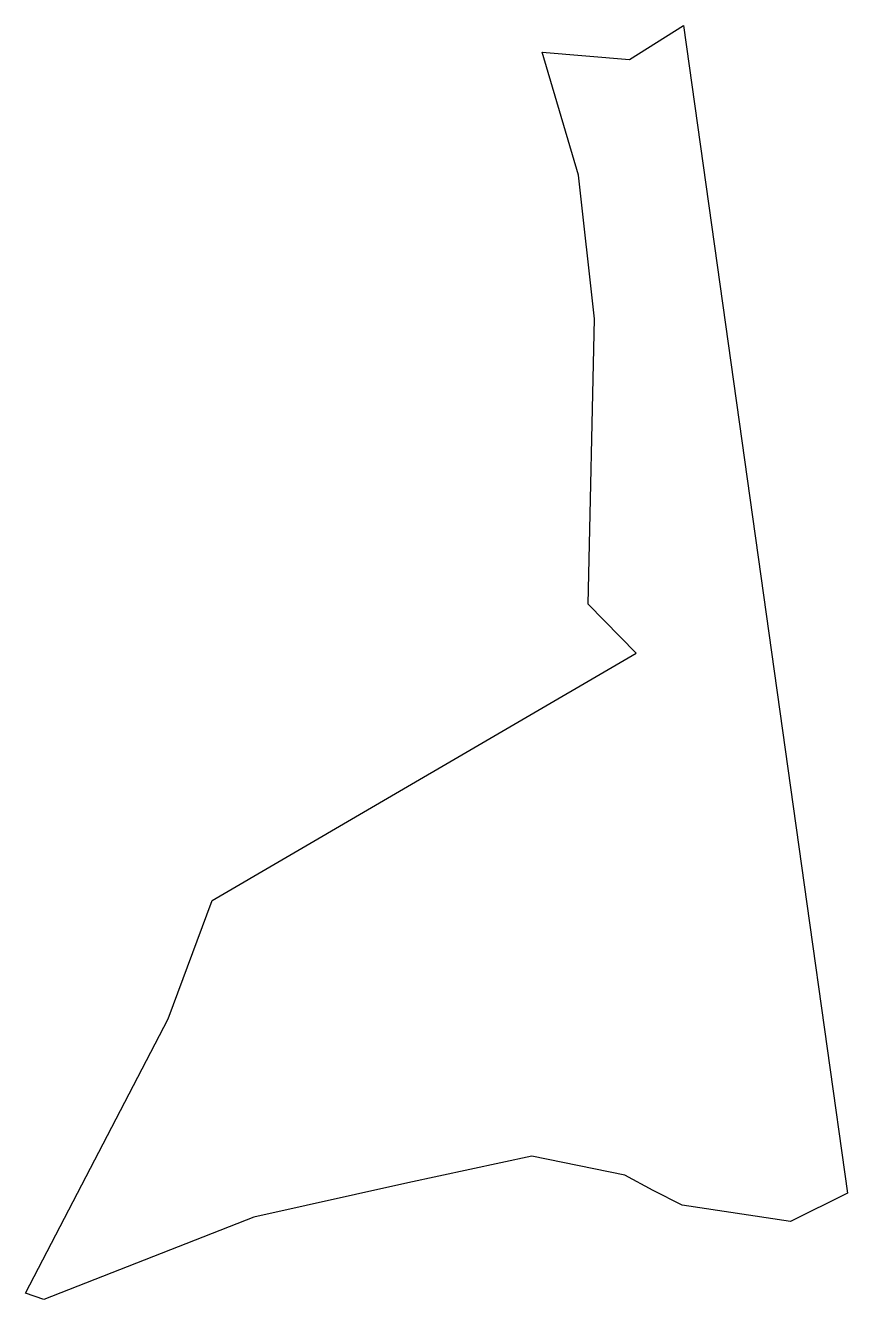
# Model space of a CAD drawing. Header units: feet. Extents: x 4501 to 5793, y 2375 to 4379.
import ezdxf

# ---------------------------------------------------------------- set-up
doc = ezdxf.new("R2010")
doc.units = ezdxf.units.FT
doc.header["$MEASUREMENT"] = 0

msp = doc.modelspace()

# ---------------------------------------------------------------- linework, layer by layer
msp.add_lwpolyline([(5535.3, 4379.1), (5601.3, 3909), (5665.3, 3453.5), (5729.4, 2998), (5793.4, 2542.5), (5703.9, 2498.1), (5533.2, 2524), (5487.6, 2546.7), (5443.4, 2570.8), (5297.1, 2600.9), (5101.8, 2559.1), (4859.9, 2504.9), (4529.2, 2375.5), (4500.6, 2385.6), (4725.1, 2817), (4793.9, 3003), (5032.3, 3142.1), (5460.8, 3392.1), (5385.6, 3468.9), (5395.3, 3917.5), (5370.2, 4143.7), (5313.2, 4336.9), (5450.7, 4325.5), (5535.2, 4379)])

doc.saveas('drawing.dxf')
